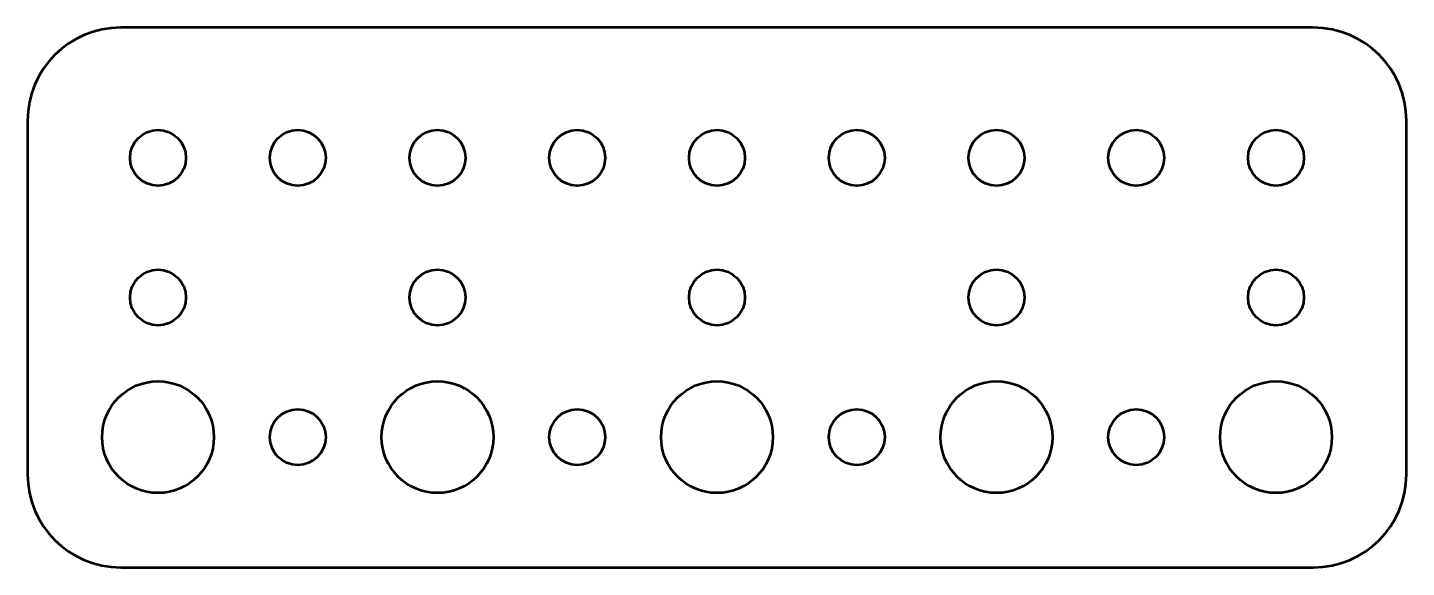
# Model space of a CAD drawing. Header units: centimetres. Extents: x -13.7 to -6.3, y -12.2 to -9.3.
import ezdxf

# ---------------------------------------------------------------- set-up
doc = ezdxf.new("R2010")
doc.units = ezdxf.units.CM
doc.header["$MEASUREMENT"] = 0
doc.layers.add('Layer 1', color=7, linetype='Continuous')

msp = doc.modelspace()

# ---------------------------------------------------------------- linework, layer by layer
at = {"layer": 'Layer 1', "lineweight": 53}
for centre, major_axis in [((-13, -10), (0, 0.15)), ((-12.25, -10), (0, 0.15)), ((-11.5, -10), (0, 0.15)), ((-10.75, -10), (0, 0.15)), ((-10, -10), (0, 0.15)), ((-9.25, -10), (0, 0.15)), ((-8.5, -10), (0, 0.15)), ((-7.75, -10), (0, 0.15)), ((-7, -10), (0, 0.15)), ((-13, -10.75), (0, 0.15)), ((-11.5, -10.75), (0, 0.15)), ((-10, -10.75), (0, 0.15)), ((-8.5, -10.75), (0, 0.15)), ((-7, -10.75), (0, 0.15)), ((-13, -11.5), (0, 0.3)), ((-11.5, -11.5), (0, 0.3)), ((-10, -11.5), (0, 0.3)), ((-8.5, -11.5), (0, 0.3)), ((-7, -11.5), (0, 0.3)), ((-12.25, -11.5), (0, 0.15)), ((-10.75, -11.5), (0, 0.15)), ((-9.25, -11.5), (0, 0.15)), ((-7.75, -11.5), (0, 0.15))]:
    msp.add_ellipse(centre, major_axis=major_axis, ratio=1, dxfattribs=at)
msp.add_open_spline([(-13.7, -11.7), (-13.7, -11.7), (-13.7, -9.8), (-13.7, -9.8), (-13.7, -9.8), (-13.7, -9.52386), (-13.47614, -9.3), (-13.2, -9.3), (-13.2, -9.3), (-13.2, -9.3), (-6.8, -9.3), (-6.8, -9.3), (-6.8, -9.3), (-6.52386, -9.3), (-6.3, -9.52386), (-6.3, -9.8), (-6.3, -9.8), (-6.3, -9.8), (-6.3, -11.7), (-6.3, -11.7), (-6.3, -11.7), (-6.3, -11.97614), (-6.52386, -12.2), (-6.8, -12.2), (-6.8, -12.2), (-6.8, -12.2), (-13.2, -12.2), (-13.2, -12.2), (-13.2, -12.2), (-13.47614, -12.2), (-13.7, -11.97614), (-13.7, -11.7)], degree=3, knots=[0, 0, 0, 0, 0.1111111, 0.1111111, 0.1111111, 0.1111111, 0.2222222, 0.2222222, 0.2222222, 0.2222222, 0.3333333, 0.3333333, 0.3333333, 0.3333333, 0.4444444, 0.4444444, 0.4444444, 0.4444444, 0.5555556, 0.5555556, 0.5555556, 0.5555556, 0.6666667, 0.6666667, 0.6666667, 0.6666667, 0.7777778, 0.7777778, 0.7777778, 0.7777778, 1, 1, 1, 1], dxfattribs=at)

doc.saveas('drawing.dxf')
